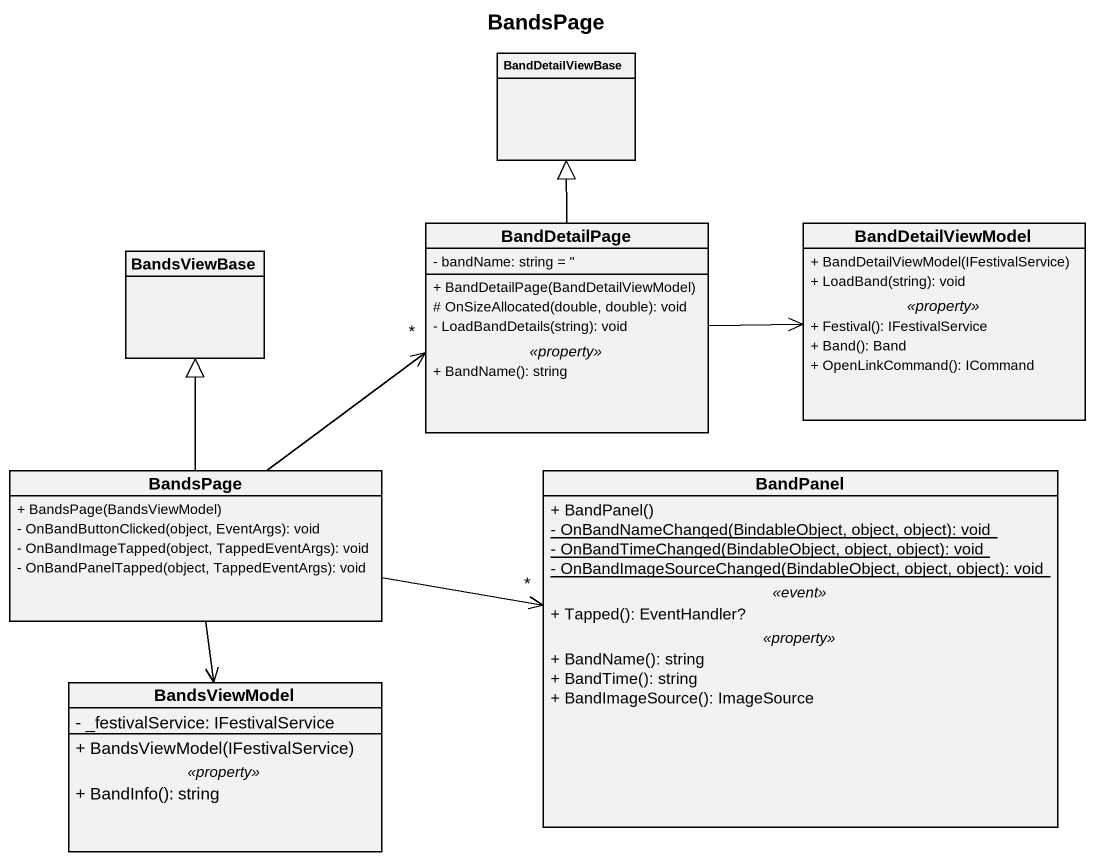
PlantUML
@startuml
title BandsPage
hide circle
hide empty members
skinparam classAttributeIconSize 0
class BandDetailViewBase
class BandsViewBase
class BandDetailPage {
  - bandName: string = ''
  --
  + BandDetailPage(BandDetailViewModel)
  # OnSizeAllocated(double, double): void
  - LoadBandDetails(string): void
  .. <<property>> ..
  + BandName(): string
}
class BandDetailViewModel {
  + BandDetailViewModel(IFestivalService)
  + LoadBand(string): void
  .. <<property>> ..
  + Festival(): IFestivalService
  + Band(): Band
  + OpenLinkCommand(): ICommand
}
class BandsPage {
  + BandsPage(BandsViewModel)
  - OnBandButtonClicked(object, EventArgs): void
  - OnBandImageTapped(object, TappedEventArgs): void
  - OnBandPanelTapped(object, TappedEventArgs): void
}
class BandPanel {
  + BandPanel()
  {static} - OnBandNameChanged(BindableObject, object, object): void
  {static} - OnBandTimeChanged(BindableObject, object, object): void
  {static} - OnBandImageSourceChanged(BindableObject, object, object): void
  .. <<event>> ..
  + Tapped(): EventHandler?
  .. <<property>> ..
  + BandName(): string
  + BandTime(): string
  + BandImageSource(): ImageSource
}
class BandsViewModel {
  - _festivalService: IFestivalService
  --
  + BandsViewModel(IFestivalService)
  .. <<property>> ..
  + BandInfo(): string
}
BandDetailPage -up-|> BandDetailViewBase
BandDetailPage -right-> BandDetailViewModel
BandsPage -up-|> BandsViewBase
BandsPage -right-> "*" BandDetailPage
BandsPage -right-> "*" BandPanel
BandsPage --> BandsViewModel
@enduml
